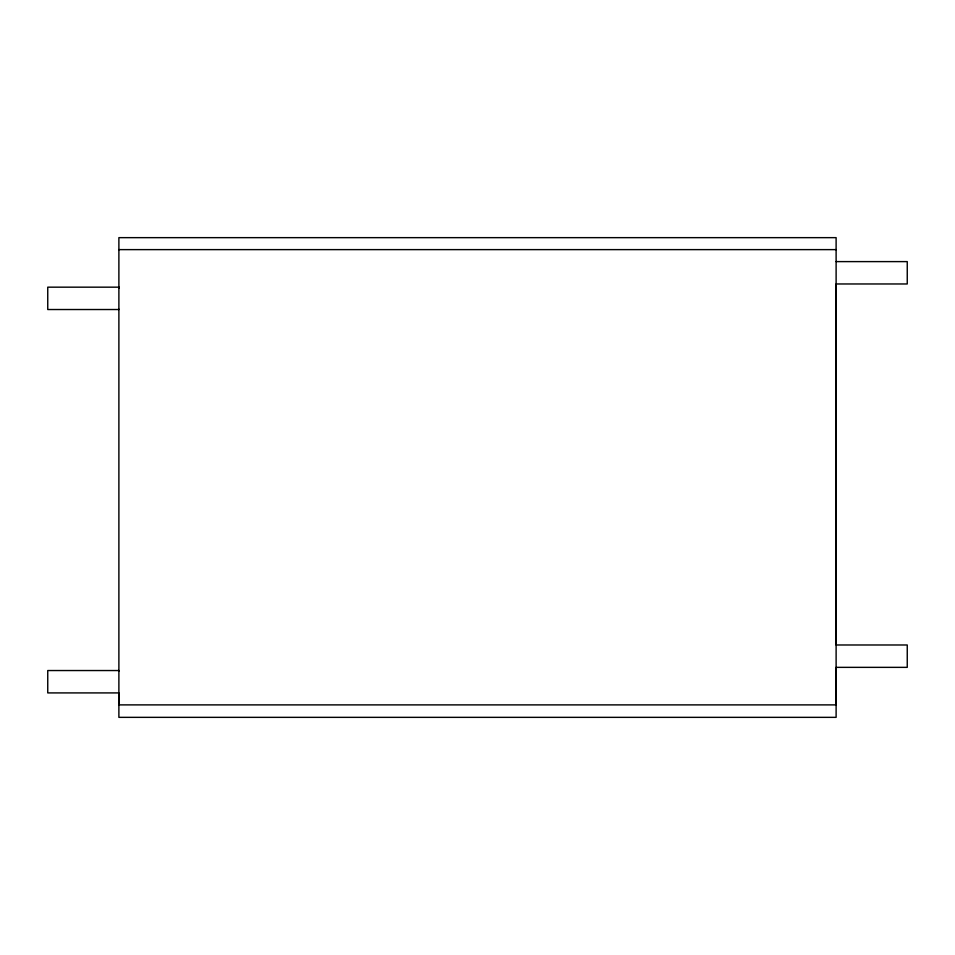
<?xml version="1.0" encoding="UTF-8"?>
<svg xmlns="http://www.w3.org/2000/svg" width="955" height="955" viewBox="0 0 955 955"><rect width="100%" height="100%" fill="white"/><g stroke="black" fill="none" stroke-linecap="round" stroke-linejoin="round"><path stroke-width="1.43" d="M118.886 249.625L836.114 249.625M836.114 261.61L907.25 261.61L907.25 283.969L836.114 283.969L836.114 644.983L907.25 644.983L907.25 667.354L836.114 667.354L836.114 704.886L118.886 704.886L118.886 670.541L47.75 670.541L47.75 692.912L118.886 692.912M118.886 288.303L118.886 237.652L836.114 237.652L836.114 717.348L118.886 717.348L118.886 693.521M118.886 309.157L118.886 671.174M118.886 287.169L118.886 309.527L47.75 309.527L47.75 287.169L118.886 287.169"/></g></svg>
